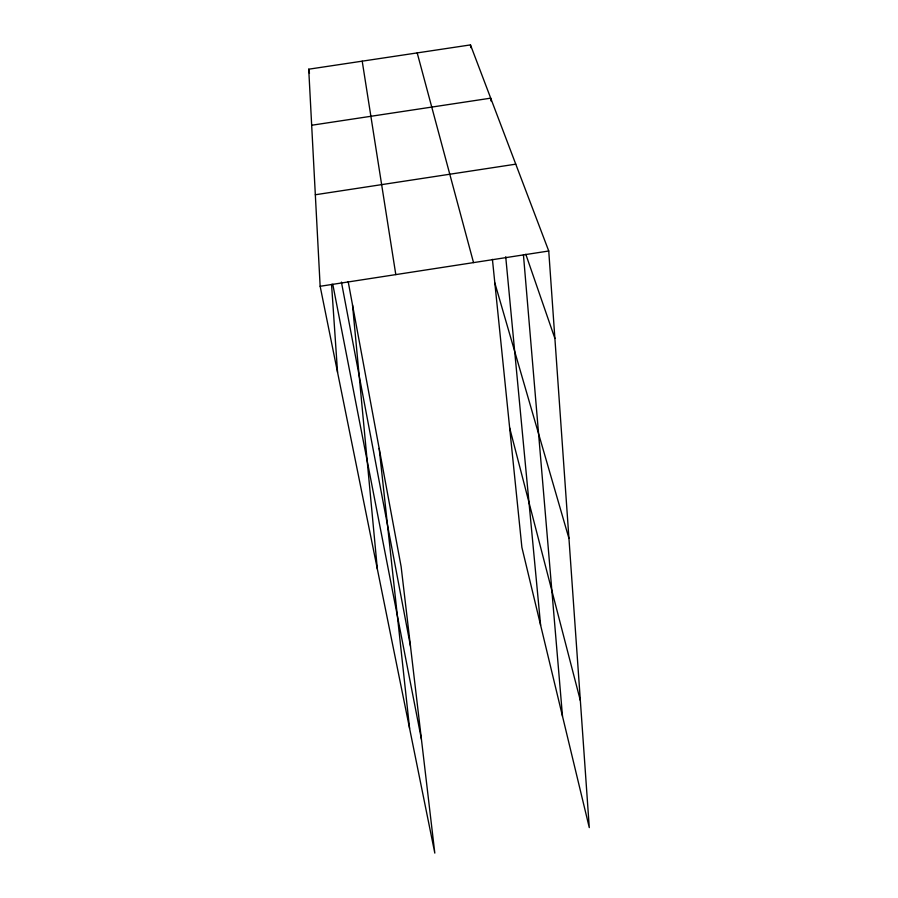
<?xml version="1.0" encoding="UTF-8"?>
<svg xmlns="http://www.w3.org/2000/svg" width="898" height="898" viewBox="0 0 898 898"><rect width="100%" height="100%" fill="white"/><g stroke="black" fill="none" stroke-linecap="round" stroke-linejoin="round"><path stroke-width="1.35" d="M348.177 281.579L401.125 566.638L434.812 853.1L320.148 286.282L548.745 251.002L589.279 827.597L521.884 547.342L492.418 259.331M315.333 194.754L515.766 164.166M311.673 125.249L490.701 98.163L490.97 100.946M320.148 286.282L308.721 69.202L470.473 44.9L548.745 251.002M525.801 254.246L554.897 338.434M494.832 282.937L568.962 538.452M417.2 52.903L473.527 262.609M509.66 427.875L580.355 700.586M332.754 284.172L421.42 739.222M341.42 282.084L410.487 646.201M308.721 69.202L309.473 73.288M362.208 61.165L395.805 274.608M379.169 448.428L409.589 728.379M470.473 44.9L470.754 47.65M505.72 256.749L540.618 625.221M352.521 304.961L377.351 569.051M523.433 254.751L562.496 716.234M331.553 284.363L337.558 372.333"/></g></svg>
